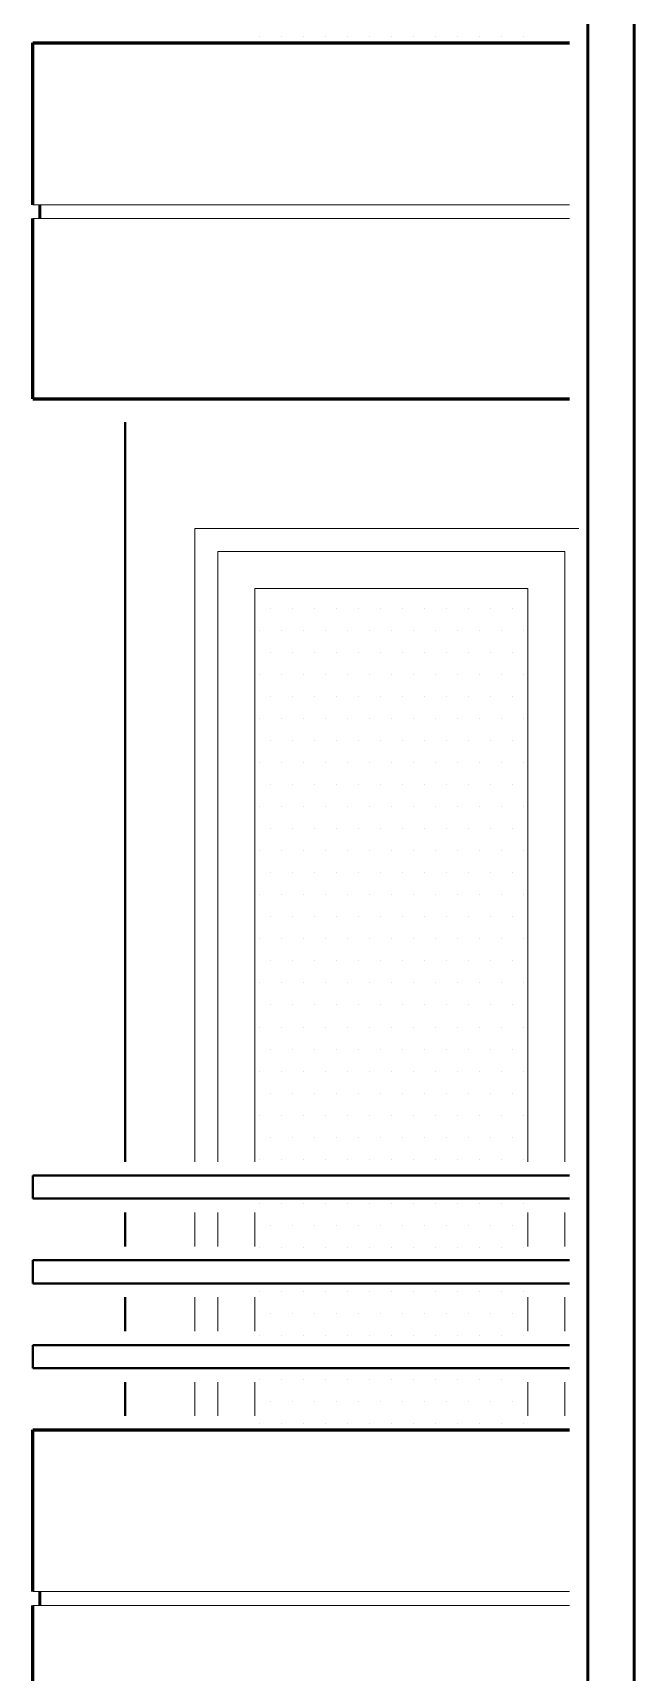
# Model space of a CAD drawing. Header units: millimetres. Extents: x 2016.56 to 2021.8, y 13721.83 to 13722.48.
# Drawn here: x 2021.4065 to 2021.4325, y 13722.2815 to 13722.3524 of the extents above; entities that cross this region are included whole.
import ezdxf

# ---------------------------------------------------------------- set-up
doc = ezdxf.new("R2010")
doc.units = ezdxf.units.MM
doc.layers.get('0').update_dxf_attribs({"lineweight": 20})
for name, color, linetype, lineweight in [('0.5', 200, 'Continuous', 50), ('DUVAR', 4, 'Continuous', 40), ('kolon', 5, 'Continuous', 60), ('PENCERE', 3, 'Continuous', 13)]:
    doc.layers.add(name, color=color, linetype=linetype, lineweight=lineweight)

msp = doc.modelspace()

# ---------------------------------------------------------------- linework, layer by layer
for p, q in [((2021.416319, 13722.352219), (2021.416319, 13722.352219)), ((2021.417272, 13722.352219), (2021.417272, 13722.352219)), ((2021.418224, 13722.352219), (2021.418224, 13722.352219)), ((2021.419177, 13722.352219), (2021.419177, 13722.352219)), ((2021.420129, 13722.352219), (2021.420129, 13722.352219)), ((2021.421082, 13722.352219), (2021.421082, 13722.352219)), ((2021.422034, 13722.352219), (2021.422034, 13722.352219)), ((2021.422987, 13722.352219), (2021.422987, 13722.352219)), ((2021.423939, 13722.352219), (2021.423939, 13722.352219)), ((2021.424892, 13722.352219), (2021.424892, 13722.352219)), ((2021.425844, 13722.352219), (2021.425844, 13722.352219)), ((2021.426797, 13722.352219), (2021.426797, 13722.352219)), ((2021.427749, 13722.352219), (2021.427749, 13722.352219)), ((2021.413524, 13722.330938), (2021.413524, 13722.303538)), ((2021.430124, 13722.330938), (2021.413524, 13722.330938)), ((2021.414524, 13722.329938), (2021.414524, 13722.303538)), ((2021.429524, 13722.329938), (2021.414524, 13722.329938)), ((2021.429524, 13722.329938), (2021.429524, 13722.303538)), ((2021.427924, 13722.328338), (2021.416124, 13722.328338)), ((2021.416124, 13722.328338), (2021.416124, 13722.303538)), ((2021.427924, 13722.328338), (2021.427924, 13722.303538)), ((2021.416795, 13722.327462), (2021.416795, 13722.327462)), ((2021.416795, 13722.327462), (2021.416795, 13722.327462)), ((2021.417748, 13722.327462), (2021.417748, 13722.327462)), ((2021.417748, 13722.327462), (2021.417748, 13722.327462)), ((2021.4187, 13722.327462), (2021.4187, 13722.327462)), ((2021.4187, 13722.327462), (2021.4187, 13722.327462)), ((2021.419653, 13722.327462), (2021.419653, 13722.327462)), ((2021.419653, 13722.327462), (2021.419653, 13722.327462)), ((2021.420605, 13722.327462), (2021.420605, 13722.327462)), ((2021.420605, 13722.327462), (2021.420605, 13722.327462)), ((2021.421558, 13722.327462), (2021.421558, 13722.327462)), ((2021.421558, 13722.327462), (2021.421558, 13722.327462)), ((2021.42251, 13722.327462), (2021.42251, 13722.327462)), ((2021.42251, 13722.327462), (2021.42251, 13722.327462)), ((2021.423463, 13722.327462), (2021.423463, 13722.327462)), ((2021.423463, 13722.327462), (2021.423463, 13722.327462)), ((2021.424415, 13722.327462), (2021.424415, 13722.327462)), ((2021.424415, 13722.327462), (2021.424415, 13722.327462)), ((2021.425368, 13722.327462), (2021.425368, 13722.327462)), ((2021.425368, 13722.327462), (2021.425368, 13722.327462)), ((2021.42632, 13722.327462), (2021.42632, 13722.327462)), ((2021.42632, 13722.327462), (2021.42632, 13722.327462)), ((2021.427273, 13722.327462), (2021.427273, 13722.327462)), ((2021.427273, 13722.327462), (2021.427273, 13722.327462)), ((2021.416319, 13722.326509), (2021.416319, 13722.326509)), ((2021.416319, 13722.326509), (2021.416319, 13722.326509)), ((2021.417272, 13722.326509), (2021.417272, 13722.326509)), ((2021.417272, 13722.326509), (2021.417272, 13722.326509)), ((2021.418224, 13722.326509), (2021.418224, 13722.326509)), ((2021.418224, 13722.326509), (2021.418224, 13722.326509)), ((2021.419177, 13722.326509), (2021.419177, 13722.326509)), ((2021.419177, 13722.326509), (2021.419177, 13722.326509)), ((2021.420129, 13722.326509), (2021.420129, 13722.326509)), ((2021.420129, 13722.326509), (2021.420129, 13722.326509)), ((2021.421082, 13722.326509), (2021.421082, 13722.326509)), ((2021.421082, 13722.326509), (2021.421082, 13722.326509)), ((2021.422034, 13722.326509), (2021.422034, 13722.326509)), ((2021.422034, 13722.326509), (2021.422034, 13722.326509)), ((2021.422987, 13722.326509), (2021.422987, 13722.326509)), ((2021.422987, 13722.326509), (2021.422987, 13722.326509)), ((2021.423939, 13722.326509), (2021.423939, 13722.326509)), ((2021.423939, 13722.326509), (2021.423939, 13722.326509)), ((2021.424892, 13722.326509), (2021.424892, 13722.326509)), ((2021.424892, 13722.326509), (2021.424892, 13722.326509)), ((2021.425844, 13722.326509), (2021.425844, 13722.326509)), ((2021.425844, 13722.326509), (2021.425844, 13722.326509)), ((2021.426797, 13722.326509), (2021.426797, 13722.326509)), ((2021.426797, 13722.326509), (2021.426797, 13722.326509)), ((2021.427749, 13722.326509), (2021.427749, 13722.326509)), ((2021.427749, 13722.326509), (2021.427749, 13722.326509)), ((2021.416795, 13722.325557), (2021.416795, 13722.325557)), ((2021.416795, 13722.325557), (2021.416795, 13722.325557)), ((2021.417748, 13722.325557), (2021.417748, 13722.325557)), ((2021.417748, 13722.325557), (2021.417748, 13722.325557)), ((2021.4187, 13722.325557), (2021.4187, 13722.325557)), ((2021.4187, 13722.325557), (2021.4187, 13722.325557)), ((2021.419653, 13722.325557), (2021.419653, 13722.325557)), ((2021.419653, 13722.325557), (2021.419653, 13722.325557)), ((2021.420605, 13722.325557), (2021.420605, 13722.325557)), ((2021.420605, 13722.325557), (2021.420605, 13722.325557)), ((2021.421558, 13722.325557), (2021.421558, 13722.325557)), ((2021.421558, 13722.325557), (2021.421558, 13722.325557)), ((2021.42251, 13722.325557), (2021.42251, 13722.325557)), ((2021.42251, 13722.325557), (2021.42251, 13722.325557)), ((2021.423463, 13722.325557), (2021.423463, 13722.325557)), ((2021.423463, 13722.325557), (2021.423463, 13722.325557)), ((2021.424415, 13722.325557), (2021.424415, 13722.325557)), ((2021.424415, 13722.325557), (2021.424415, 13722.325557)), ((2021.425368, 13722.325557), (2021.425368, 13722.325557)), ((2021.425368, 13722.325557), (2021.425368, 13722.325557)), ((2021.42632, 13722.325557), (2021.42632, 13722.325557)), ((2021.42632, 13722.325557), (2021.42632, 13722.325557)), ((2021.427273, 13722.325557), (2021.427273, 13722.325557)), ((2021.427273, 13722.325557), (2021.427273, 13722.325557)), ((2021.416319, 13722.324604), (2021.416319, 13722.324604)), ((2021.416319, 13722.324604), (2021.416319, 13722.324604)), ((2021.417272, 13722.324604), (2021.417272, 13722.324604)), ((2021.417272, 13722.324604), (2021.417272, 13722.324604)), ((2021.418224, 13722.324604), (2021.418224, 13722.324604)), ((2021.418224, 13722.324604), (2021.418224, 13722.324604)), ((2021.419177, 13722.324604), (2021.419177, 13722.324604)), ((2021.419177, 13722.324604), (2021.419177, 13722.324604)), ((2021.420129, 13722.324604), (2021.420129, 13722.324604)), ((2021.420129, 13722.324604), (2021.420129, 13722.324604)), ((2021.421082, 13722.324604), (2021.421082, 13722.324604)), ((2021.421082, 13722.324604), (2021.421082, 13722.324604)), ((2021.422034, 13722.324604), (2021.422034, 13722.324604)), ((2021.422034, 13722.324604), (2021.422034, 13722.324604)), ((2021.422987, 13722.324604), (2021.422987, 13722.324604)), ((2021.422987, 13722.324604), (2021.422987, 13722.324604)), ((2021.423939, 13722.324604), (2021.423939, 13722.324604)), ((2021.423939, 13722.324604), (2021.423939, 13722.324604)), ((2021.424892, 13722.324604), (2021.424892, 13722.324604)), ((2021.424892, 13722.324604), (2021.424892, 13722.324604)), ((2021.425844, 13722.324604), (2021.425844, 13722.324604)), ((2021.425844, 13722.324604), (2021.425844, 13722.324604)), ((2021.426797, 13722.324604), (2021.426797, 13722.324604)), ((2021.426797, 13722.324604), (2021.426797, 13722.324604)), ((2021.427749, 13722.324604), (2021.427749, 13722.324604)), ((2021.427749, 13722.324604), (2021.427749, 13722.324604)), ((2021.416795, 13722.323652), (2021.416795, 13722.323652)), ((2021.416795, 13722.323652), (2021.416795, 13722.323652)), ((2021.417748, 13722.323652), (2021.417748, 13722.323652)), ((2021.417748, 13722.323652), (2021.417748, 13722.323652)), ((2021.4187, 13722.323652), (2021.4187, 13722.323652)), ((2021.4187, 13722.323652), (2021.4187, 13722.323652)), ((2021.419653, 13722.323652), (2021.419653, 13722.323652)), ((2021.419653, 13722.323652), (2021.419653, 13722.323652)), ((2021.420605, 13722.323652), (2021.420605, 13722.323652)), ((2021.420605, 13722.323652), (2021.420605, 13722.323652)), ((2021.421558, 13722.323652), (2021.421558, 13722.323652)), ((2021.421558, 13722.323652), (2021.421558, 13722.323652)), ((2021.42251, 13722.323652), (2021.42251, 13722.323652)), ((2021.42251, 13722.323652), (2021.42251, 13722.323652)), ((2021.423463, 13722.323652), (2021.423463, 13722.323652)), ((2021.423463, 13722.323652), (2021.423463, 13722.323652)), ((2021.424415, 13722.323652), (2021.424415, 13722.323652)), ((2021.424415, 13722.323652), (2021.424415, 13722.323652)), ((2021.425368, 13722.323652), (2021.425368, 13722.323652)), ((2021.425368, 13722.323652), (2021.425368, 13722.323652)), ((2021.42632, 13722.323652), (2021.42632, 13722.323652)), ((2021.42632, 13722.323652), (2021.42632, 13722.323652)), ((2021.427273, 13722.323652), (2021.427273, 13722.323652)), ((2021.427273, 13722.323652), (2021.427273, 13722.323652)), ((2021.416319, 13722.322699), (2021.416319, 13722.322699)), ((2021.416319, 13722.322699), (2021.416319, 13722.322699)), ((2021.417272, 13722.322699), (2021.417272, 13722.322699)), ((2021.417272, 13722.322699), (2021.417272, 13722.322699)), ((2021.418224, 13722.322699), (2021.418224, 13722.322699)), ((2021.418224, 13722.322699), (2021.418224, 13722.322699)), ((2021.419177, 13722.322699), (2021.419177, 13722.322699)), ((2021.419177, 13722.322699), (2021.419177, 13722.322699)), ((2021.420129, 13722.322699), (2021.420129, 13722.322699)), ((2021.420129, 13722.322699), (2021.420129, 13722.322699)), ((2021.421082, 13722.322699), (2021.421082, 13722.322699)), ((2021.421082, 13722.322699), (2021.421082, 13722.322699)), ((2021.422034, 13722.322699), (2021.422034, 13722.322699)), ((2021.422034, 13722.322699), (2021.422034, 13722.322699)), ((2021.422987, 13722.322699), (2021.422987, 13722.322699)), ((2021.422987, 13722.322699), (2021.422987, 13722.322699)), ((2021.423939, 13722.322699), (2021.423939, 13722.322699)), ((2021.423939, 13722.322699), (2021.423939, 13722.322699)), ((2021.424892, 13722.322699), (2021.424892, 13722.322699)), ((2021.424892, 13722.322699), (2021.424892, 13722.322699)), ((2021.425844, 13722.322699), (2021.425844, 13722.322699)), ((2021.425844, 13722.322699), (2021.425844, 13722.322699)), ((2021.426797, 13722.322699), (2021.426797, 13722.322699)), ((2021.426797, 13722.322699), (2021.426797, 13722.322699)), ((2021.427749, 13722.322699), (2021.427749, 13722.322699)), ((2021.427749, 13722.322699), (2021.427749, 13722.322699)), ((2021.416795, 13722.321747), (2021.416795, 13722.321747)), ((2021.416795, 13722.321747), (2021.416795, 13722.321747)), ((2021.417748, 13722.321747), (2021.417748, 13722.321747)), ((2021.417748, 13722.321747), (2021.417748, 13722.321747)), ((2021.4187, 13722.321747), (2021.4187, 13722.321747)), ((2021.4187, 13722.321747), (2021.4187, 13722.321747)), ((2021.419653, 13722.321747), (2021.419653, 13722.321747)), ((2021.419653, 13722.321747), (2021.419653, 13722.321747)), ((2021.420605, 13722.321747), (2021.420605, 13722.321747)), ((2021.420605, 13722.321747), (2021.420605, 13722.321747)), ((2021.421558, 13722.321747), (2021.421558, 13722.321747)), ((2021.421558, 13722.321747), (2021.421558, 13722.321747)), ((2021.42251, 13722.321747), (2021.42251, 13722.321747)), ((2021.42251, 13722.321747), (2021.42251, 13722.321747)), ((2021.423463, 13722.321747), (2021.423463, 13722.321747)), ((2021.423463, 13722.321747), (2021.423463, 13722.321747)), ((2021.424415, 13722.321747), (2021.424415, 13722.321747)), ((2021.424415, 13722.321747), (2021.424415, 13722.321747)), ((2021.425368, 13722.321747), (2021.425368, 13722.321747)), ((2021.425368, 13722.321747), (2021.425368, 13722.321747)), ((2021.42632, 13722.321747), (2021.42632, 13722.321747)), ((2021.42632, 13722.321747), (2021.42632, 13722.321747)), ((2021.427273, 13722.321747), (2021.427273, 13722.321747)), ((2021.427273, 13722.321747), (2021.427273, 13722.321747)), ((2021.416319, 13722.320794), (2021.416319, 13722.320794)), ((2021.416319, 13722.320794), (2021.416319, 13722.320794)), ((2021.417272, 13722.320794), (2021.417272, 13722.320794)), ((2021.417272, 13722.320794), (2021.417272, 13722.320794)), ((2021.418224, 13722.320794), (2021.418224, 13722.320794)), ((2021.418224, 13722.320794), (2021.418224, 13722.320794)), ((2021.419177, 13722.320794), (2021.419177, 13722.320794)), ((2021.419177, 13722.320794), (2021.419177, 13722.320794)), ((2021.420129, 13722.320794), (2021.420129, 13722.320794)), ((2021.420129, 13722.320794), (2021.420129, 13722.320794)), ((2021.421082, 13722.320794), (2021.421082, 13722.320794)), ((2021.421082, 13722.320794), (2021.421082, 13722.320794)), ((2021.422034, 13722.320794), (2021.422034, 13722.320794)), ((2021.422034, 13722.320794), (2021.422034, 13722.320794)), ((2021.422987, 13722.320794), (2021.422987, 13722.320794)), ((2021.422987, 13722.320794), (2021.422987, 13722.320794)), ((2021.423939, 13722.320794), (2021.423939, 13722.320794)), ((2021.423939, 13722.320794), (2021.423939, 13722.320794)), ((2021.424892, 13722.320794), (2021.424892, 13722.320794)), ((2021.424892, 13722.320794), (2021.424892, 13722.320794)), ((2021.425844, 13722.320794), (2021.425844, 13722.320794)), ((2021.425844, 13722.320794), (2021.425844, 13722.320794)), ((2021.426797, 13722.320794), (2021.426797, 13722.320794)), ((2021.426797, 13722.320794), (2021.426797, 13722.320794)), ((2021.427749, 13722.320794), (2021.427749, 13722.320794)), ((2021.427749, 13722.320794), (2021.427749, 13722.320794)), ((2021.416795, 13722.319842), (2021.416795, 13722.319842)), ((2021.416795, 13722.319842), (2021.416795, 13722.319842)), ((2021.417748, 13722.319842), (2021.417748, 13722.319842)), ((2021.417748, 13722.319842), (2021.417748, 13722.319842)), ((2021.4187, 13722.319842), (2021.4187, 13722.319842)), ((2021.4187, 13722.319842), (2021.4187, 13722.319842)), ((2021.419653, 13722.319842), (2021.419653, 13722.319842)), ((2021.419653, 13722.319842), (2021.419653, 13722.319842)), ((2021.420605, 13722.319842), (2021.420605, 13722.319842)), ((2021.420605, 13722.319842), (2021.420605, 13722.319842)), ((2021.421558, 13722.319842), (2021.421558, 13722.319842)), ((2021.421558, 13722.319842), (2021.421558, 13722.319842)), ((2021.42251, 13722.319842), (2021.42251, 13722.319842)), ((2021.42251, 13722.319842), (2021.42251, 13722.319842)), ((2021.423463, 13722.319842), (2021.423463, 13722.319842)), ((2021.423463, 13722.319842), (2021.423463, 13722.319842)), ((2021.424415, 13722.319842), (2021.424415, 13722.319842)), ((2021.424415, 13722.319842), (2021.424415, 13722.319842)), ((2021.425368, 13722.319842), (2021.425368, 13722.319842)), ((2021.425368, 13722.319842), (2021.425368, 13722.319842)), ((2021.42632, 13722.319842), (2021.42632, 13722.319842)), ((2021.42632, 13722.319842), (2021.42632, 13722.319842)), ((2021.427273, 13722.319842), (2021.427273, 13722.319842)), ((2021.427273, 13722.319842), (2021.427273, 13722.319842)), ((2021.416319, 13722.318889), (2021.416319, 13722.318889)), ((2021.416319, 13722.318889), (2021.416319, 13722.318889)), ((2021.417272, 13722.318889), (2021.417272, 13722.318889)), ((2021.417272, 13722.318889), (2021.417272, 13722.318889)), ((2021.418224, 13722.318889), (2021.418224, 13722.318889)), ((2021.418224, 13722.318889), (2021.418224, 13722.318889)), ((2021.419177, 13722.318889), (2021.419177, 13722.318889)), ((2021.419177, 13722.318889), (2021.419177, 13722.318889)), ((2021.420129, 13722.318889), (2021.420129, 13722.318889)), ((2021.420129, 13722.318889), (2021.420129, 13722.318889)), ((2021.421082, 13722.318889), (2021.421082, 13722.318889)), ((2021.421082, 13722.318889), (2021.421082, 13722.318889)), ((2021.422034, 13722.318889), (2021.422034, 13722.318889)), ((2021.422034, 13722.318889), (2021.422034, 13722.318889)), ((2021.422987, 13722.318889), (2021.422987, 13722.318889)), ((2021.422987, 13722.318889), (2021.422987, 13722.318889)), ((2021.423939, 13722.318889), (2021.423939, 13722.318889)), ((2021.423939, 13722.318889), (2021.423939, 13722.318889)), ((2021.424892, 13722.318889), (2021.424892, 13722.318889)), ((2021.424892, 13722.318889), (2021.424892, 13722.318889)), ((2021.425844, 13722.318889), (2021.425844, 13722.318889)), ((2021.425844, 13722.318889), (2021.425844, 13722.318889)), ((2021.426797, 13722.318889), (2021.426797, 13722.318889)), ((2021.426797, 13722.318889), (2021.426797, 13722.318889)), ((2021.427749, 13722.318889), (2021.427749, 13722.318889)), ((2021.427749, 13722.318889), (2021.427749, 13722.318889)), ((2021.416795, 13722.317937), (2021.416795, 13722.317937)), ((2021.416795, 13722.317937), (2021.416795, 13722.317937)), ((2021.417748, 13722.317937), (2021.417748, 13722.317937)), ((2021.417748, 13722.317937), (2021.417748, 13722.317937)), ((2021.4187, 13722.317937), (2021.4187, 13722.317937)), ((2021.4187, 13722.317937), (2021.4187, 13722.317937)), ((2021.419653, 13722.317937), (2021.419653, 13722.317937)), ((2021.419653, 13722.317937), (2021.419653, 13722.317937)), ((2021.420605, 13722.317937), (2021.420605, 13722.317937)), ((2021.420605, 13722.317937), (2021.420605, 13722.317937)), ((2021.421558, 13722.317937), (2021.421558, 13722.317937)), ((2021.421558, 13722.317937), (2021.421558, 13722.317937)), ((2021.42251, 13722.317937), (2021.42251, 13722.317937)), ((2021.42251, 13722.317937), (2021.42251, 13722.317937)), ((2021.423463, 13722.317937), (2021.423463, 13722.317937)), ((2021.423463, 13722.317937), (2021.423463, 13722.317937)), ((2021.424415, 13722.317937), (2021.424415, 13722.317937)), ((2021.424415, 13722.317937), (2021.424415, 13722.317937)), ((2021.425368, 13722.317937), (2021.425368, 13722.317937)), ((2021.425368, 13722.317937), (2021.425368, 13722.317937)), ((2021.42632, 13722.317937), (2021.42632, 13722.317937)), ((2021.42632, 13722.317937), (2021.42632, 13722.317937)), ((2021.427273, 13722.317937), (2021.427273, 13722.317937)), ((2021.427273, 13722.317937), (2021.427273, 13722.317937)), ((2021.416319, 13722.316984), (2021.416319, 13722.316984)), ((2021.416319, 13722.316984), (2021.416319, 13722.316984)), ((2021.417272, 13722.316984), (2021.417272, 13722.316984)), ((2021.417272, 13722.316984), (2021.417272, 13722.316984)), ((2021.418224, 13722.316984), (2021.418224, 13722.316984)), ((2021.418224, 13722.316984), (2021.418224, 13722.316984)), ((2021.419177, 13722.316984), (2021.419177, 13722.316984)), ((2021.419177, 13722.316984), (2021.419177, 13722.316984)), ((2021.420129, 13722.316984), (2021.420129, 13722.316984)), ((2021.420129, 13722.316984), (2021.420129, 13722.316984)), ((2021.421082, 13722.316984), (2021.421082, 13722.316984)), ((2021.421082, 13722.316984), (2021.421082, 13722.316984)), ((2021.422034, 13722.316984), (2021.422034, 13722.316984)), ((2021.422034, 13722.316984), (2021.422034, 13722.316984)), ((2021.422987, 13722.316984), (2021.422987, 13722.316984)), ((2021.422987, 13722.316984), (2021.422987, 13722.316984)), ((2021.423939, 13722.316984), (2021.423939, 13722.316984)), ((2021.423939, 13722.316984), (2021.423939, 13722.316984)), ((2021.424892, 13722.316984), (2021.424892, 13722.316984)), ((2021.424892, 13722.316984), (2021.424892, 13722.316984)), ((2021.425844, 13722.316984), (2021.425844, 13722.316984)), ((2021.425844, 13722.316984), (2021.425844, 13722.316984)), ((2021.426797, 13722.316984), (2021.426797, 13722.316984)), ((2021.426797, 13722.316984), (2021.426797, 13722.316984)), ((2021.427749, 13722.316984), (2021.427749, 13722.316984)), ((2021.427749, 13722.316984), (2021.427749, 13722.316984)), ((2021.416795, 13722.316032), (2021.416795, 13722.316032)), ((2021.416795, 13722.316032), (2021.416795, 13722.316032)), ((2021.417748, 13722.316032), (2021.417748, 13722.316032)), ((2021.417748, 13722.316032), (2021.417748, 13722.316032)), ((2021.4187, 13722.316032), (2021.4187, 13722.316032)), ((2021.4187, 13722.316032), (2021.4187, 13722.316032)), ((2021.419653, 13722.316032), (2021.419653, 13722.316032)), ((2021.419653, 13722.316032), (2021.419653, 13722.316032)), ((2021.420605, 13722.316032), (2021.420605, 13722.316032)), ((2021.420605, 13722.316032), (2021.420605, 13722.316032)), ((2021.421558, 13722.316032), (2021.421558, 13722.316032)), ((2021.421558, 13722.316032), (2021.421558, 13722.316032)), ((2021.42251, 13722.316032), (2021.42251, 13722.316032)), ((2021.42251, 13722.316032), (2021.42251, 13722.316032)), ((2021.423463, 13722.316032), (2021.423463, 13722.316032)), ((2021.423463, 13722.316032), (2021.423463, 13722.316032)), ((2021.424415, 13722.316032), (2021.424415, 13722.316032)), ((2021.424415, 13722.316032), (2021.424415, 13722.316032)), ((2021.425368, 13722.316032), (2021.425368, 13722.316032)), ((2021.425368, 13722.316032), (2021.425368, 13722.316032)), ((2021.42632, 13722.316032), (2021.42632, 13722.316032)), ((2021.42632, 13722.316032), (2021.42632, 13722.316032)), ((2021.427273, 13722.316032), (2021.427273, 13722.316032)), ((2021.427273, 13722.316032), (2021.427273, 13722.316032)), ((2021.416319, 13722.315079), (2021.416319, 13722.315079)), ((2021.416319, 13722.315079), (2021.416319, 13722.315079)), ((2021.417272, 13722.315079), (2021.417272, 13722.315079)), ((2021.417272, 13722.315079), (2021.417272, 13722.315079)), ((2021.418224, 13722.315079), (2021.418224, 13722.315079)), ((2021.418224, 13722.315079), (2021.418224, 13722.315079)), ((2021.419177, 13722.315079), (2021.419177, 13722.315079)), ((2021.419177, 13722.315079), (2021.419177, 13722.315079)), ((2021.420129, 13722.315079), (2021.420129, 13722.315079)), ((2021.420129, 13722.315079), (2021.420129, 13722.315079)), ((2021.421082, 13722.315079), (2021.421082, 13722.315079)), ((2021.421082, 13722.315079), (2021.421082, 13722.315079)), ((2021.422034, 13722.315079), (2021.422034, 13722.315079)), ((2021.422034, 13722.315079), (2021.422034, 13722.315079)), ((2021.422987, 13722.315079), (2021.422987, 13722.315079)), ((2021.422987, 13722.315079), (2021.422987, 13722.315079)), ((2021.423939, 13722.315079), (2021.423939, 13722.315079)), ((2021.423939, 13722.315079), (2021.423939, 13722.315079)), ((2021.424892, 13722.315079), (2021.424892, 13722.315079)), ((2021.424892, 13722.315079), (2021.424892, 13722.315079)), ((2021.425844, 13722.315079), (2021.425844, 13722.315079)), ((2021.425844, 13722.315079), (2021.425844, 13722.315079)), ((2021.426797, 13722.315079), (2021.426797, 13722.315079)), ((2021.426797, 13722.315079), (2021.426797, 13722.315079)), ((2021.427749, 13722.315079), (2021.427749, 13722.315079)), ((2021.427749, 13722.315079), (2021.427749, 13722.315079)), ((2021.416795, 13722.314127), (2021.416795, 13722.314127)), ((2021.416795, 13722.314127), (2021.416795, 13722.314127)), ((2021.417748, 13722.314127), (2021.417748, 13722.314127)), ((2021.417748, 13722.314127), (2021.417748, 13722.314127)), ((2021.4187, 13722.314127), (2021.4187, 13722.314127)), ((2021.4187, 13722.314127), (2021.4187, 13722.314127)), ((2021.419653, 13722.314127), (2021.419653, 13722.314127)), ((2021.419653, 13722.314127), (2021.419653, 13722.314127)), ((2021.420605, 13722.314127), (2021.420605, 13722.314127)), ((2021.420605, 13722.314127), (2021.420605, 13722.314127)), ((2021.421558, 13722.314127), (2021.421558, 13722.314127)), ((2021.421558, 13722.314127), (2021.421558, 13722.314127)), ((2021.42251, 13722.314127), (2021.42251, 13722.314127)), ((2021.42251, 13722.314127), (2021.42251, 13722.314127)), ((2021.423463, 13722.314127), (2021.423463, 13722.314127)), ((2021.423463, 13722.314127), (2021.423463, 13722.314127)), ((2021.424415, 13722.314127), (2021.424415, 13722.314127)), ((2021.424415, 13722.314127), (2021.424415, 13722.314127)), ((2021.425368, 13722.314127), (2021.425368, 13722.314127)), ((2021.425368, 13722.314127), (2021.425368, 13722.314127)), ((2021.42632, 13722.314127), (2021.42632, 13722.314127)), ((2021.42632, 13722.314127), (2021.42632, 13722.314127)), ((2021.427273, 13722.314127), (2021.427273, 13722.314127)), ((2021.427273, 13722.314127), (2021.427273, 13722.314127)), ((2021.416319, 13722.313174), (2021.416319, 13722.313174)), ((2021.416319, 13722.313174), (2021.416319, 13722.313174)), ((2021.417272, 13722.313174), (2021.417272, 13722.313174)), ((2021.417272, 13722.313174), (2021.417272, 13722.313174)), ((2021.418224, 13722.313174), (2021.418224, 13722.313174)), ((2021.418224, 13722.313174), (2021.418224, 13722.313174)), ((2021.419177, 13722.313174), (2021.419177, 13722.313174)), ((2021.419177, 13722.313174), (2021.419177, 13722.313174)), ((2021.420129, 13722.313174), (2021.420129, 13722.313174)), ((2021.420129, 13722.313174), (2021.420129, 13722.313174)), ((2021.421082, 13722.313174), (2021.421082, 13722.313174)), ((2021.421082, 13722.313174), (2021.421082, 13722.313174)), ((2021.422034, 13722.313174), (2021.422034, 13722.313174)), ((2021.422034, 13722.313174), (2021.422034, 13722.313174)), ((2021.422987, 13722.313174), (2021.422987, 13722.313174)), ((2021.422987, 13722.313174), (2021.422987, 13722.313174)), ((2021.423939, 13722.313174), (2021.423939, 13722.313174)), ((2021.423939, 13722.313174), (2021.423939, 13722.313174)), ((2021.424892, 13722.313174), (2021.424892, 13722.313174)), ((2021.424892, 13722.313174), (2021.424892, 13722.313174)), ((2021.425844, 13722.313174), (2021.425844, 13722.313174)), ((2021.425844, 13722.313174), (2021.425844, 13722.313174)), ((2021.426797, 13722.313174), (2021.426797, 13722.313174)), ((2021.426797, 13722.313174), (2021.426797, 13722.313174)), ((2021.427749, 13722.313174), (2021.427749, 13722.313174)), ((2021.427749, 13722.313174), (2021.427749, 13722.313174)), ((2021.416795, 13722.312222), (2021.416795, 13722.312222)), ((2021.416795, 13722.312222), (2021.416795, 13722.312222)), ((2021.417748, 13722.312222), (2021.417748, 13722.312222)), ((2021.417748, 13722.312222), (2021.417748, 13722.312222)), ((2021.4187, 13722.312222), (2021.4187, 13722.312222)), ((2021.4187, 13722.312222), (2021.4187, 13722.312222)), ((2021.419653, 13722.312222), (2021.419653, 13722.312222)), ((2021.419653, 13722.312222), (2021.419653, 13722.312222)), ((2021.420605, 13722.312222), (2021.420605, 13722.312222)), ((2021.420605, 13722.312222), (2021.420605, 13722.312222)), ((2021.421558, 13722.312222), (2021.421558, 13722.312222)), ((2021.421558, 13722.312222), (2021.421558, 13722.312222)), ((2021.42251, 13722.312222), (2021.42251, 13722.312222)), ((2021.42251, 13722.312222), (2021.42251, 13722.312222)), ((2021.423463, 13722.312222), (2021.423463, 13722.312222)), ((2021.423463, 13722.312222), (2021.423463, 13722.312222)), ((2021.424415, 13722.312222), (2021.424415, 13722.312222)), ((2021.424415, 13722.312222), (2021.424415, 13722.312222)), ((2021.425368, 13722.312222), (2021.425368, 13722.312222)), ((2021.425368, 13722.312222), (2021.425368, 13722.312222)), ((2021.42632, 13722.312222), (2021.42632, 13722.312222)), ((2021.42632, 13722.312222), (2021.42632, 13722.312222)), ((2021.427273, 13722.312222), (2021.427273, 13722.312222)), ((2021.427273, 13722.312222), (2021.427273, 13722.312222)), ((2021.416319, 13722.311269), (2021.416319, 13722.311269)), ((2021.416319, 13722.311269), (2021.416319, 13722.311269)), ((2021.417272, 13722.311269), (2021.417272, 13722.311269)), ((2021.417272, 13722.311269), (2021.417272, 13722.311269)), ((2021.418224, 13722.311269), (2021.418224, 13722.311269)), ((2021.418224, 13722.311269), (2021.418224, 13722.311269)), ((2021.419177, 13722.311269), (2021.419177, 13722.311269)), ((2021.419177, 13722.311269), (2021.419177, 13722.311269)), ((2021.420129, 13722.311269), (2021.420129, 13722.311269)), ((2021.420129, 13722.311269), (2021.420129, 13722.311269)), ((2021.421082, 13722.311269), (2021.421082, 13722.311269)), ((2021.421082, 13722.311269), (2021.421082, 13722.311269)), ((2021.422034, 13722.311269), (2021.422034, 13722.311269)), ((2021.422034, 13722.311269), (2021.422034, 13722.311269)), ((2021.422987, 13722.311269), (2021.422987, 13722.311269)), ((2021.422987, 13722.311269), (2021.422987, 13722.311269)), ((2021.423939, 13722.311269), (2021.423939, 13722.311269)), ((2021.423939, 13722.311269), (2021.423939, 13722.311269)), ((2021.424892, 13722.311269), (2021.424892, 13722.311269)), ((2021.424892, 13722.311269), (2021.424892, 13722.311269)), ((2021.425844, 13722.311269), (2021.425844, 13722.311269)), ((2021.425844, 13722.311269), (2021.425844, 13722.311269)), ((2021.426797, 13722.311269), (2021.426797, 13722.311269)), ((2021.426797, 13722.311269), (2021.426797, 13722.311269)), ((2021.427749, 13722.311269), (2021.427749, 13722.311269)), ((2021.427749, 13722.311269), (2021.427749, 13722.311269)), ((2021.416795, 13722.310317), (2021.416795, 13722.310317)), ((2021.416795, 13722.310317), (2021.416795, 13722.310317)), ((2021.417748, 13722.310317), (2021.417748, 13722.310317)), ((2021.417748, 13722.310317), (2021.417748, 13722.310317)), ((2021.4187, 13722.310317), (2021.4187, 13722.310317)), ((2021.4187, 13722.310317), (2021.4187, 13722.310317)), ((2021.419653, 13722.310317), (2021.419653, 13722.310317)), ((2021.419653, 13722.310317), (2021.419653, 13722.310317)), ((2021.420605, 13722.310317), (2021.420605, 13722.310317)), ((2021.420605, 13722.310317), (2021.420605, 13722.310317)), ((2021.421558, 13722.310317), (2021.421558, 13722.310317)), ((2021.421558, 13722.310317), (2021.421558, 13722.310317)), ((2021.42251, 13722.310317), (2021.42251, 13722.310317)), ((2021.42251, 13722.310317), (2021.42251, 13722.310317)), ((2021.423463, 13722.310317), (2021.423463, 13722.310317)), ((2021.423463, 13722.310317), (2021.423463, 13722.310317)), ((2021.424415, 13722.310317), (2021.424415, 13722.310317)), ((2021.424415, 13722.310317), (2021.424415, 13722.310317)), ((2021.425368, 13722.310317), (2021.425368, 13722.310317)), ((2021.425368, 13722.310317), (2021.425368, 13722.310317)), ((2021.42632, 13722.310317), (2021.42632, 13722.310317)), ((2021.42632, 13722.310317), (2021.42632, 13722.310317)), ((2021.427273, 13722.310317), (2021.427273, 13722.310317)), ((2021.427273, 13722.310317), (2021.427273, 13722.310317)), ((2021.416319, 13722.309364), (2021.416319, 13722.309364)), ((2021.416319, 13722.309364), (2021.416319, 13722.309364)), ((2021.417272, 13722.309364), (2021.417272, 13722.309364)), ((2021.417272, 13722.309364), (2021.417272, 13722.309364)), ((2021.418224, 13722.309364), (2021.418224, 13722.309364)), ((2021.418224, 13722.309364), (2021.418224, 13722.309364)), ((2021.419177, 13722.309364), (2021.419177, 13722.309364)), ((2021.419177, 13722.309364), (2021.419177, 13722.309364)), ((2021.420129, 13722.309364), (2021.420129, 13722.309364)), ((2021.420129, 13722.309364), (2021.420129, 13722.309364)), ((2021.421082, 13722.309364), (2021.421082, 13722.309364)), ((2021.421082, 13722.309364), (2021.421082, 13722.309364)), ((2021.422034, 13722.309364), (2021.422034, 13722.309364)), ((2021.422034, 13722.309364), (2021.422034, 13722.309364)), ((2021.422987, 13722.309364), (2021.422987, 13722.309364)), ((2021.422987, 13722.309364), (2021.422987, 13722.309364)), ((2021.423939, 13722.309364), (2021.423939, 13722.309364)), ((2021.423939, 13722.309364), (2021.423939, 13722.309364)), ((2021.424892, 13722.309364), (2021.424892, 13722.309364)), ((2021.424892, 13722.309364), (2021.424892, 13722.309364)), ((2021.425844, 13722.309364), (2021.425844, 13722.309364)), ((2021.425844, 13722.309364), (2021.425844, 13722.309364)), ((2021.426797, 13722.309364), (2021.426797, 13722.309364)), ((2021.426797, 13722.309364), (2021.426797, 13722.309364)), ((2021.427749, 13722.309364), (2021.427749, 13722.309364)), ((2021.427749, 13722.309364), (2021.427749, 13722.309364)), ((2021.416795, 13722.308412), (2021.416795, 13722.308412)), ((2021.416795, 13722.308412), (2021.416795, 13722.308412)), ((2021.417748, 13722.308412), (2021.417748, 13722.308412)), ((2021.417748, 13722.308412), (2021.417748, 13722.308412)), ((2021.4187, 13722.308412), (2021.4187, 13722.308412)), ((2021.4187, 13722.308412), (2021.4187, 13722.308412)), ((2021.419653, 13722.308412), (2021.419653, 13722.308412)), ((2021.419653, 13722.308412), (2021.419653, 13722.308412)), ((2021.420605, 13722.308412), (2021.420605, 13722.308412)), ((2021.420605, 13722.308412), (2021.420605, 13722.308412)), ((2021.421558, 13722.308412), (2021.421558, 13722.308412)), ((2021.421558, 13722.308412), (2021.421558, 13722.308412)), ((2021.42251, 13722.308412), (2021.42251, 13722.308412)), ((2021.42251, 13722.308412), (2021.42251, 13722.308412)), ((2021.423463, 13722.308412), (2021.423463, 13722.308412)), ((2021.423463, 13722.308412), (2021.423463, 13722.308412)), ((2021.424415, 13722.308412), (2021.424415, 13722.308412)), ((2021.424415, 13722.308412), (2021.424415, 13722.308412)), ((2021.425368, 13722.308412), (2021.425368, 13722.308412)), ((2021.425368, 13722.308412), (2021.425368, 13722.308412)), ((2021.42632, 13722.308412), (2021.42632, 13722.308412)), ((2021.42632, 13722.308412), (2021.42632, 13722.308412)), ((2021.427273, 13722.308412), (2021.427273, 13722.308412)), ((2021.427273, 13722.308412), (2021.427273, 13722.308412)), ((2021.416319, 13722.307459), (2021.416319, 13722.307459)), ((2021.416319, 13722.307459), (2021.416319, 13722.307459)), ((2021.417272, 13722.307459), (2021.417272, 13722.307459)), ((2021.417272, 13722.307459), (2021.417272, 13722.307459)), ((2021.418224, 13722.307459), (2021.418224, 13722.307459)), ((2021.418224, 13722.307459), (2021.418224, 13722.307459)), ((2021.419177, 13722.307459), (2021.419177, 13722.307459)), ((2021.419177, 13722.307459), (2021.419177, 13722.307459)), ((2021.420129, 13722.307459), (2021.420129, 13722.307459)), ((2021.420129, 13722.307459), (2021.420129, 13722.307459)), ((2021.421082, 13722.307459), (2021.421082, 13722.307459)), ((2021.421082, 13722.307459), (2021.421082, 13722.307459)), ((2021.422034, 13722.307459), (2021.422034, 13722.307459)), ((2021.422034, 13722.307459), (2021.422034, 13722.307459)), ((2021.422987, 13722.307459), (2021.422987, 13722.307459)), ((2021.422987, 13722.307459), (2021.422987, 13722.307459)), ((2021.423939, 13722.307459), (2021.423939, 13722.307459)), ((2021.423939, 13722.307459), (2021.423939, 13722.307459)), ((2021.424892, 13722.307459), (2021.424892, 13722.307459)), ((2021.424892, 13722.307459), (2021.424892, 13722.307459)), ((2021.425844, 13722.307459), (2021.425844, 13722.307459)), ((2021.425844, 13722.307459), (2021.425844, 13722.307459)), ((2021.426797, 13722.307459), (2021.426797, 13722.307459)), ((2021.426797, 13722.307459), (2021.426797, 13722.307459)), ((2021.427749, 13722.307459), (2021.427749, 13722.307459)), ((2021.427749, 13722.307459), (2021.427749, 13722.307459)), ((2021.416795, 13722.306507), (2021.416795, 13722.306507)), ((2021.416795, 13722.306507), (2021.416795, 13722.306507)), ((2021.417748, 13722.306507), (2021.417748, 13722.306507)), ((2021.417748, 13722.306507), (2021.417748, 13722.306507)), ((2021.4187, 13722.306507), (2021.4187, 13722.306507)), ((2021.4187, 13722.306507), (2021.4187, 13722.306507)), ((2021.419653, 13722.306507), (2021.419653, 13722.306507)), ((2021.419653, 13722.306507), (2021.419653, 13722.306507)), ((2021.420605, 13722.306507), (2021.420605, 13722.306507)), ((2021.420605, 13722.306507), (2021.420605, 13722.306507)), ((2021.421558, 13722.306507), (2021.421558, 13722.306507)), ((2021.421558, 13722.306507), (2021.421558, 13722.306507)), ((2021.42251, 13722.306507), (2021.42251, 13722.306507)), ((2021.42251, 13722.306507), (2021.42251, 13722.306507)), ((2021.423463, 13722.306507), (2021.423463, 13722.306507)), ((2021.423463, 13722.306507), (2021.423463, 13722.306507)), ((2021.424415, 13722.306507), (2021.424415, 13722.306507)), ((2021.424415, 13722.306507), (2021.424415, 13722.306507)), ((2021.425368, 13722.306507), (2021.425368, 13722.306507)), ((2021.425368, 13722.306507), (2021.425368, 13722.306507)), ((2021.42632, 13722.306507), (2021.42632, 13722.306507)), ((2021.42632, 13722.306507), (2021.42632, 13722.306507)), ((2021.427273, 13722.306507), (2021.427273, 13722.306507)), ((2021.427273, 13722.306507), (2021.427273, 13722.306507)), ((2021.416319, 13722.305554), (2021.416319, 13722.305554)), ((2021.416319, 13722.305554), (2021.416319, 13722.305554)), ((2021.417272, 13722.305554), (2021.417272, 13722.305554)), ((2021.417272, 13722.305554), (2021.417272, 13722.305554)), ((2021.418224, 13722.305554), (2021.418224, 13722.305554)), ((2021.418224, 13722.305554), (2021.418224, 13722.305554)), ((2021.419177, 13722.305554), (2021.419177, 13722.305554)), ((2021.419177, 13722.305554), (2021.419177, 13722.305554)), ((2021.420129, 13722.305554), (2021.420129, 13722.305554)), ((2021.420129, 13722.305554), (2021.420129, 13722.305554)), ((2021.421082, 13722.305554), (2021.421082, 13722.305554)), ((2021.421082, 13722.305554), (2021.421082, 13722.305554)), ((2021.422034, 13722.305554), (2021.422034, 13722.305554)), ((2021.422034, 13722.305554), (2021.422034, 13722.305554)), ((2021.422987, 13722.305554), (2021.422987, 13722.305554)), ((2021.422987, 13722.305554), (2021.422987, 13722.305554)), ((2021.423939, 13722.305554), (2021.423939, 13722.305554)), ((2021.423939, 13722.305554), (2021.423939, 13722.305554)), ((2021.424892, 13722.305554), (2021.424892, 13722.305554)), ((2021.424892, 13722.305554), (2021.424892, 13722.305554)), ((2021.425844, 13722.305554), (2021.425844, 13722.305554)), ((2021.425844, 13722.305554), (2021.425844, 13722.305554)), ((2021.426797, 13722.305554), (2021.426797, 13722.305554)), ((2021.426797, 13722.305554), (2021.426797, 13722.305554)), ((2021.427749, 13722.305554), (2021.427749, 13722.305554)), ((2021.427749, 13722.305554), (2021.427749, 13722.305554)), ((2021.416795, 13722.304602), (2021.416795, 13722.304602)), ((2021.416795, 13722.304602), (2021.416795, 13722.304602)), ((2021.417748, 13722.304602), (2021.417748, 13722.304602)), ((2021.417748, 13722.304602), (2021.417748, 13722.304602)), ((2021.4187, 13722.304602), (2021.4187, 13722.304602)), ((2021.4187, 13722.304602), (2021.4187, 13722.304602)), ((2021.419653, 13722.304602), (2021.419653, 13722.304602)), ((2021.419653, 13722.304602), (2021.419653, 13722.304602)), ((2021.420605, 13722.304602), (2021.420605, 13722.304602)), ((2021.420605, 13722.304602), (2021.420605, 13722.304602)), ((2021.421558, 13722.304602), (2021.421558, 13722.304602)), ((2021.421558, 13722.304602), (2021.421558, 13722.304602)), ((2021.42251, 13722.304602), (2021.42251, 13722.304602)), ((2021.42251, 13722.304602), (2021.42251, 13722.304602)), ((2021.423463, 13722.304602), (2021.423463, 13722.304602)), ((2021.423463, 13722.304602), (2021.423463, 13722.304602)), ((2021.424415, 13722.304602), (2021.424415, 13722.304602)), ((2021.424415, 13722.304602), (2021.424415, 13722.304602)), ((2021.425368, 13722.304602), (2021.425368, 13722.304602)), ((2021.425368, 13722.304602), (2021.425368, 13722.304602)), ((2021.42632, 13722.304602), (2021.42632, 13722.304602)), ((2021.42632, 13722.304602), (2021.42632, 13722.304602)), ((2021.427273, 13722.304602), (2021.427273, 13722.304602)), ((2021.427273, 13722.304602), (2021.427273, 13722.304602)), ((2021.416319, 13722.303649), (2021.416319, 13722.303649)), ((2021.416319, 13722.303649), (2021.416319, 13722.303649)), ((2021.417272, 13722.303649), (2021.417272, 13722.303649)), ((2021.417272, 13722.303649), (2021.417272, 13722.303649)), ((2021.418224, 13722.303649), (2021.418224, 13722.303649)), ((2021.418224, 13722.303649), (2021.418224, 13722.303649)), ((2021.419177, 13722.303649), (2021.419177, 13722.303649)), ((2021.419177, 13722.303649), (2021.419177, 13722.303649)), ((2021.420129, 13722.303649), (2021.420129, 13722.303649)), ((2021.420129, 13722.303649), (2021.420129, 13722.303649)), ((2021.421082, 13722.303649), (2021.421082, 13722.303649)), ((2021.421082, 13722.303649), (2021.421082, 13722.303649)), ((2021.422034, 13722.303649), (2021.422034, 13722.303649)), ((2021.422034, 13722.303649), (2021.422034, 13722.303649)), ((2021.422987, 13722.303649), (2021.422987, 13722.303649)), ((2021.422987, 13722.303649), (2021.422987, 13722.303649)), ((2021.423939, 13722.303649), (2021.423939, 13722.303649)), ((2021.423939, 13722.303649), (2021.423939, 13722.303649)), ((2021.424892, 13722.303649), (2021.424892, 13722.303649)), ((2021.424892, 13722.303649), (2021.424892, 13722.303649)), ((2021.425844, 13722.303649), (2021.425844, 13722.303649)), ((2021.425844, 13722.303649), (2021.425844, 13722.303649)), ((2021.426797, 13722.303649), (2021.426797, 13722.303649)), ((2021.426797, 13722.303649), (2021.426797, 13722.303649)), ((2021.427749, 13722.303649), (2021.427749, 13722.303649)), ((2021.427749, 13722.303649), (2021.427749, 13722.303649)), ((2021.416319, 13722.301744), (2021.416319, 13722.301744)), ((2021.416319, 13722.301744), (2021.416319, 13722.301744)), ((2021.417272, 13722.301744), (2021.417272, 13722.301744)), ((2021.417272, 13722.301744), (2021.417272, 13722.301744)), ((2021.418224, 13722.301744), (2021.418224, 13722.301744)), ((2021.418224, 13722.301744), (2021.418224, 13722.301744)), ((2021.419177, 13722.301744), (2021.419177, 13722.301744)), ((2021.419177, 13722.301744), (2021.419177, 13722.301744)), ((2021.420129, 13722.301744), (2021.420129, 13722.301744)), ((2021.420129, 13722.301744), (2021.420129, 13722.301744)), ((2021.421082, 13722.301744), (2021.421082, 13722.301744)), ((2021.421082, 13722.301744), (2021.421082, 13722.301744)), ((2021.422034, 13722.301744), (2021.422034, 13722.301744)), ((2021.422034, 13722.301744), (2021.422034, 13722.301744)), ((2021.422987, 13722.301744), (2021.422987, 13722.301744)), ((2021.422987, 13722.301744), (2021.422987, 13722.301744)), ((2021.423939, 13722.301744), (2021.423939, 13722.301744)), ((2021.423939, 13722.301744), (2021.423939, 13722.301744)), ((2021.424892, 13722.301744), (2021.424892, 13722.301744)), ((2021.424892, 13722.301744), (2021.424892, 13722.301744)), ((2021.425844, 13722.301744), (2021.425844, 13722.301744)), ((2021.425844, 13722.301744), (2021.425844, 13722.301744)), ((2021.426797, 13722.301744), (2021.426797, 13722.301744)), ((2021.426797, 13722.301744), (2021.426797, 13722.301744)), ((2021.427749, 13722.301744), (2021.427749, 13722.301744)), ((2021.427749, 13722.301744), (2021.427749, 13722.301744)), ((2021.413524, 13722.301338), (2021.413524, 13722.299871)), ((2021.414524, 13722.301338), (2021.414524, 13722.299871)), ((2021.416124, 13722.301338), (2021.416124, 13722.299871)), ((2021.427924, 13722.301338), (2021.427924, 13722.299871)), ((2021.429524, 13722.301338), (2021.429524, 13722.299871)), ((2021.416795, 13722.300792), (2021.416795, 13722.300792)), ((2021.416795, 13722.300792), (2021.416795, 13722.300792)), ((2021.417748, 13722.300792), (2021.417748, 13722.300792)), ((2021.417748, 13722.300792), (2021.417748, 13722.300792)), ((2021.4187, 13722.300792), (2021.4187, 13722.300792)), ((2021.4187, 13722.300792), (2021.4187, 13722.300792)), ((2021.419653, 13722.300792), (2021.419653, 13722.300792)), ((2021.419653, 13722.300792), (2021.419653, 13722.300792)), ((2021.420605, 13722.300792), (2021.420605, 13722.300792)), ((2021.420605, 13722.300792), (2021.420605, 13722.300792)), ((2021.421558, 13722.300792), (2021.421558, 13722.300792)), ((2021.421558, 13722.300792), (2021.421558, 13722.300792)), ((2021.42251, 13722.300792), (2021.42251, 13722.300792)), ((2021.42251, 13722.300792), (2021.42251, 13722.300792)), ((2021.423463, 13722.300792), (2021.423463, 13722.300792)), ((2021.423463, 13722.300792), (2021.423463, 13722.300792)), ((2021.424415, 13722.300792), (2021.424415, 13722.300792)), ((2021.424415, 13722.300792), (2021.424415, 13722.300792)), ((2021.425368, 13722.300792), (2021.425368, 13722.300792)), ((2021.425368, 13722.300792), (2021.425368, 13722.300792)), ((2021.42632, 13722.300792), (2021.42632, 13722.300792)), ((2021.42632, 13722.300792), (2021.42632, 13722.300792)), ((2021.427273, 13722.300792), (2021.427273, 13722.300792)), ((2021.427273, 13722.300792), (2021.427273, 13722.300792)), ((2021.416319, 13722.299839), (2021.416319, 13722.299839)), ((2021.416319, 13722.299839), (2021.416319, 13722.299839)), ((2021.417272, 13722.299839), (2021.417272, 13722.299839)), ((2021.417272, 13722.299839), (2021.417272, 13722.299839)), ((2021.418224, 13722.299839), (2021.418224, 13722.299839)), ((2021.418224, 13722.299839), (2021.418224, 13722.299839)), ((2021.419177, 13722.299839), (2021.419177, 13722.299839)), ((2021.419177, 13722.299839), (2021.419177, 13722.299839)), ((2021.420129, 13722.299839), (2021.420129, 13722.299839)), ((2021.420129, 13722.299839), (2021.420129, 13722.299839)), ((2021.421082, 13722.299839), (2021.421082, 13722.299839)), ((2021.421082, 13722.299839), (2021.421082, 13722.299839)), ((2021.422034, 13722.299839), (2021.422034, 13722.299839)), ((2021.422034, 13722.299839), (2021.422034, 13722.299839)), ((2021.422987, 13722.299839), (2021.422987, 13722.299839)), ((2021.422987, 13722.299839), (2021.422987, 13722.299839)), ((2021.423939, 13722.299839), (2021.423939, 13722.299839)), ((2021.423939, 13722.299839), (2021.423939, 13722.299839)), ((2021.424892, 13722.299839), (2021.424892, 13722.299839)), ((2021.424892, 13722.299839), (2021.424892, 13722.299839)), ((2021.425844, 13722.299839), (2021.425844, 13722.299839)), ((2021.425844, 13722.299839), (2021.425844, 13722.299839)), ((2021.426797, 13722.299839), (2021.426797, 13722.299839)), ((2021.426797, 13722.299839), (2021.426797, 13722.299839)), ((2021.427749, 13722.299839), (2021.427749, 13722.299839)), ((2021.427749, 13722.299839), (2021.427749, 13722.299839)), ((2021.413524, 13722.297671), (2021.413524, 13722.296204)), ((2021.414524, 13722.297671), (2021.414524, 13722.296204)), ((2021.416124, 13722.297671), (2021.416124, 13722.296204)), ((2021.416319, 13722.297934), (2021.416319, 13722.297934)), ((2021.416319, 13722.297934), (2021.416319, 13722.297934)), ((2021.417272, 13722.297934), (2021.417272, 13722.297934)), ((2021.417272, 13722.297934), (2021.417272, 13722.297934)), ((2021.418224, 13722.297934), (2021.418224, 13722.297934)), ((2021.418224, 13722.297934), (2021.418224, 13722.297934)), ((2021.419177, 13722.297934), (2021.419177, 13722.297934)), ((2021.419177, 13722.297934), (2021.419177, 13722.297934)), ((2021.420129, 13722.297934), (2021.420129, 13722.297934)), ((2021.420129, 13722.297934), (2021.420129, 13722.297934)), ((2021.421082, 13722.297934), (2021.421082, 13722.297934)), ((2021.421082, 13722.297934), (2021.421082, 13722.297934)), ((2021.422034, 13722.297934), (2021.422034, 13722.297934)), ((2021.422034, 13722.297934), (2021.422034, 13722.297934)), ((2021.422987, 13722.297934), (2021.422987, 13722.297934)), ((2021.422987, 13722.297934), (2021.422987, 13722.297934)), ((2021.423939, 13722.297934), (2021.423939, 13722.297934)), ((2021.423939, 13722.297934), (2021.423939, 13722.297934)), ((2021.424892, 13722.297934), (2021.424892, 13722.297934)), ((2021.424892, 13722.297934), (2021.424892, 13722.297934)), ((2021.425844, 13722.297934), (2021.425844, 13722.297934)), ((2021.425844, 13722.297934), (2021.425844, 13722.297934)), ((2021.426797, 13722.297934), (2021.426797, 13722.297934)), ((2021.426797, 13722.297934), (2021.426797, 13722.297934)), ((2021.427749, 13722.297934), (2021.427749, 13722.297934)), ((2021.427749, 13722.297934), (2021.427749, 13722.297934)), ((2021.427924, 13722.297671), (2021.427924, 13722.296204)), ((2021.429524, 13722.297671), (2021.429524, 13722.296204)), ((2021.416795, 13722.296982), (2021.416795, 13722.296982)), ((2021.416795, 13722.296982), (2021.416795, 13722.296982)), ((2021.417748, 13722.296982), (2021.417748, 13722.296982)), ((2021.417748, 13722.296982), (2021.417748, 13722.296982)), ((2021.4187, 13722.296982), (2021.4187, 13722.296982)), ((2021.4187, 13722.296982), (2021.4187, 13722.296982)), ((2021.419653, 13722.296982), (2021.419653, 13722.296982)), ((2021.419653, 13722.296982), (2021.419653, 13722.296982)), ((2021.420605, 13722.296982), (2021.420605, 13722.296982)), ((2021.420605, 13722.296982), (2021.420605, 13722.296982)), ((2021.421558, 13722.296982), (2021.421558, 13722.296982)), ((2021.421558, 13722.296982), (2021.421558, 13722.296982)), ((2021.42251, 13722.296982), (2021.42251, 13722.296982)), ((2021.42251, 13722.296982), (2021.42251, 13722.296982)), ((2021.423463, 13722.296982), (2021.423463, 13722.296982)), ((2021.423463, 13722.296982), (2021.423463, 13722.296982)), ((2021.424415, 13722.296982), (2021.424415, 13722.296982)), ((2021.424415, 13722.296982), (2021.424415, 13722.296982)), ((2021.425368, 13722.296982), (2021.425368, 13722.296982)), ((2021.425368, 13722.296982), (2021.425368, 13722.296982)), ((2021.42632, 13722.296982), (2021.42632, 13722.296982)), ((2021.42632, 13722.296982), (2021.42632, 13722.296982)), ((2021.427273, 13722.296982), (2021.427273, 13722.296982)), ((2021.427273, 13722.296982), (2021.427273, 13722.296982)), ((2021.416319, 13722.296029), (2021.416319, 13722.296029)), ((2021.416319, 13722.296029), (2021.416319, 13722.296029)), ((2021.417272, 13722.296029), (2021.417272, 13722.296029)), ((2021.417272, 13722.296029), (2021.417272, 13722.296029)), ((2021.418224, 13722.296029), (2021.418224, 13722.296029)), ((2021.418224, 13722.296029), (2021.418224, 13722.296029)), ((2021.419177, 13722.296029), (2021.419177, 13722.296029)), ((2021.419177, 13722.296029), (2021.419177, 13722.296029)), ((2021.420129, 13722.296029), (2021.420129, 13722.296029)), ((2021.420129, 13722.296029), (2021.420129, 13722.296029)), ((2021.421082, 13722.296029), (2021.421082, 13722.296029)), ((2021.421082, 13722.296029), (2021.421082, 13722.296029)), ((2021.422034, 13722.296029), (2021.422034, 13722.296029)), ((2021.422034, 13722.296029), (2021.422034, 13722.296029)), ((2021.422987, 13722.296029), (2021.422987, 13722.296029)), ((2021.422987, 13722.296029), (2021.422987, 13722.296029)), ((2021.423939, 13722.296029), (2021.423939, 13722.296029)), ((2021.423939, 13722.296029), (2021.423939, 13722.296029)), ((2021.424892, 13722.296029), (2021.424892, 13722.296029)), ((2021.424892, 13722.296029), (2021.424892, 13722.296029)), ((2021.425844, 13722.296029), (2021.425844, 13722.296029)), ((2021.425844, 13722.296029), (2021.425844, 13722.296029)), ((2021.426797, 13722.296029), (2021.426797, 13722.296029)), ((2021.426797, 13722.296029), (2021.426797, 13722.296029)), ((2021.427749, 13722.296029), (2021.427749, 13722.296029)), ((2021.427749, 13722.296029), (2021.427749, 13722.296029)), ((2021.413524, 13722.294004), (2021.413524, 13722.292538)), ((2021.414524, 13722.294004), (2021.414524, 13722.292538)), ((2021.416124, 13722.294004), (2021.416124, 13722.292538)), ((2021.416319, 13722.294124), (2021.416319, 13722.294124)), ((2021.416319, 13722.294124), (2021.416319, 13722.294124)), ((2021.417272, 13722.294124), (2021.417272, 13722.294124)), ((2021.417272, 13722.294124), (2021.417272, 13722.294124)), ((2021.418224, 13722.294124), (2021.418224, 13722.294124)), ((2021.418224, 13722.294124), (2021.418224, 13722.294124)), ((2021.419177, 13722.294124), (2021.419177, 13722.294124)), ((2021.419177, 13722.294124), (2021.419177, 13722.294124)), ((2021.420129, 13722.294124), (2021.420129, 13722.294124)), ((2021.420129, 13722.294124), (2021.420129, 13722.294124)), ((2021.421082, 13722.294124), (2021.421082, 13722.294124)), ((2021.421082, 13722.294124), (2021.421082, 13722.294124)), ((2021.422034, 13722.294124), (2021.422034, 13722.294124)), ((2021.422034, 13722.294124), (2021.422034, 13722.294124)), ((2021.422987, 13722.294124), (2021.422987, 13722.294124)), ((2021.422987, 13722.294124), (2021.422987, 13722.294124)), ((2021.423939, 13722.294124), (2021.423939, 13722.294124)), ((2021.423939, 13722.294124), (2021.423939, 13722.294124)), ((2021.424892, 13722.294124), (2021.424892, 13722.294124)), ((2021.424892, 13722.294124), (2021.424892, 13722.294124)), ((2021.425844, 13722.294124), (2021.425844, 13722.294124)), ((2021.425844, 13722.294124), (2021.425844, 13722.294124)), ((2021.426797, 13722.294124), (2021.426797, 13722.294124)), ((2021.426797, 13722.294124), (2021.426797, 13722.294124)), ((2021.427749, 13722.294124), (2021.427749, 13722.294124)), ((2021.427749, 13722.294124), (2021.427749, 13722.294124)), ((2021.427924, 13722.294004), (2021.427924, 13722.292538)), ((2021.429524, 13722.294004), (2021.429524, 13722.292538)), ((2021.416795, 13722.293172), (2021.416795, 13722.293172)), ((2021.416795, 13722.293172), (2021.416795, 13722.293172)), ((2021.417748, 13722.293172), (2021.417748, 13722.293172)), ((2021.417748, 13722.293172), (2021.417748, 13722.293172)), ((2021.4187, 13722.293172), (2021.4187, 13722.293172)), ((2021.4187, 13722.293172), (2021.4187, 13722.293172)), ((2021.419653, 13722.293172), (2021.419653, 13722.293172)), ((2021.419653, 13722.293172), (2021.419653, 13722.293172)), ((2021.420605, 13722.293172), (2021.420605, 13722.293172)), ((2021.420605, 13722.293172), (2021.420605, 13722.293172)), ((2021.421558, 13722.293172), (2021.421558, 13722.293172)), ((2021.421558, 13722.293172), (2021.421558, 13722.293172)), ((2021.42251, 13722.293172), (2021.42251, 13722.293172)), ((2021.42251, 13722.293172), (2021.42251, 13722.293172)), ((2021.423463, 13722.293172), (2021.423463, 13722.293172)), ((2021.423463, 13722.293172), (2021.423463, 13722.293172)), ((2021.424415, 13722.293172), (2021.424415, 13722.293172)), ((2021.424415, 13722.293172), (2021.424415, 13722.293172)), ((2021.425368, 13722.293172), (2021.425368, 13722.293172)), ((2021.425368, 13722.293172), (2021.425368, 13722.293172)), ((2021.42632, 13722.293172), (2021.42632, 13722.293172)), ((2021.42632, 13722.293172), (2021.42632, 13722.293172)), ((2021.427273, 13722.293172), (2021.427273, 13722.293172)), ((2021.427273, 13722.293172), (2021.427273, 13722.293172)), ((2021.416319, 13722.292219), (2021.416319, 13722.292219)), ((2021.416319, 13722.292219), (2021.416319, 13722.292219)), ((2021.417272, 13722.292219), (2021.417272, 13722.292219)), ((2021.417272, 13722.292219), (2021.417272, 13722.292219)), ((2021.418224, 13722.292219), (2021.418224, 13722.292219)), ((2021.418224, 13722.292219), (2021.418224, 13722.292219)), ((2021.419177, 13722.292219), (2021.419177, 13722.292219)), ((2021.419177, 13722.292219), (2021.419177, 13722.292219)), ((2021.420129, 13722.292219), (2021.420129, 13722.292219)), ((2021.420129, 13722.292219), (2021.420129, 13722.292219)), ((2021.421082, 13722.292219), (2021.421082, 13722.292219)), ((2021.421082, 13722.292219), (2021.421082, 13722.292219)), ((2021.422034, 13722.292219), (2021.422034, 13722.292219)), ((2021.422034, 13722.292219), (2021.422034, 13722.292219)), ((2021.422987, 13722.292219), (2021.422987, 13722.292219)), ((2021.422987, 13722.292219), (2021.422987, 13722.292219)), ((2021.423939, 13722.292219), (2021.423939, 13722.292219)), ((2021.423939, 13722.292219), (2021.423939, 13722.292219)), ((2021.424892, 13722.292219), (2021.424892, 13722.292219)), ((2021.424892, 13722.292219), (2021.424892, 13722.292219)), ((2021.425844, 13722.292219), (2021.425844, 13722.292219)), ((2021.425844, 13722.292219), (2021.425844, 13722.292219)), ((2021.426797, 13722.292219), (2021.426797, 13722.292219)), ((2021.426797, 13722.292219), (2021.426797, 13722.292219)), ((2021.427749, 13722.292219), (2021.427749, 13722.292219)), ((2021.427749, 13722.292219), (2021.427749, 13722.292219))]:
    msp.add_line(p, q)
at = {"layer": '0.5'}
for p, q in [((2021.430524, 13722.397738), (2021.430524, 13721.924938)), ((2021.432524, 13722.397738), (2021.432524, 13721.978538)), ((2021.406824, 13722.344938), (2021.406824, 13722.344338)), ((2021.406824, 13722.284938), (2021.406824, 13722.284338))]:
    msp.add_line(p, q, dxfattribs=at)
at = {"layer": 'DUVAR'}
for p, q in [((2021.410524, 13722.335538), (2021.410524, 13722.303538)), ((2021.429724, 13722.302938), (2021.406524, 13722.302938)), ((2021.406524, 13722.301938), (2021.406524, 13722.302938)), ((2021.406524, 13722.301938), (2021.406524, 13722.302938)), ((2021.429724, 13722.301938), (2021.406524, 13722.301938)), ((2021.410524, 13722.301338), (2021.410524, 13722.299871)), ((2021.429724, 13722.299271), (2021.406524, 13722.299271)), ((2021.406524, 13722.298271), (2021.406524, 13722.299271)), ((2021.406524, 13722.298271), (2021.406524, 13722.299271)), ((2021.429724, 13722.298271), (2021.406524, 13722.298271)), ((2021.410524, 13722.297671), (2021.410524, 13722.296204)), ((2021.429724, 13722.295604), (2021.406524, 13722.295604)), ((2021.406524, 13722.294604), (2021.406524, 13722.295604)), ((2021.406524, 13722.294604), (2021.406524, 13722.295604)), ((2021.429724, 13722.294604), (2021.406524, 13722.294604)), ((2021.410524, 13722.294004), (2021.410524, 13722.292538))]:
    msp.add_line(p, q, dxfattribs=at)
at = {"layer": 'kolon'}
for p, q in [((2021.406524, 13722.344938), (2021.406524, 13722.351938)), ((2021.406524, 13722.351938), (2021.429724, 13722.351938)), ((2021.406524, 13722.336538), (2021.406524, 13722.344338)), ((2021.406524, 13722.336538), (2021.429724, 13722.336538)), ((2021.406524, 13722.291938), (2021.429724, 13722.291938)), ((2021.406524, 13722.284938), (2021.406524, 13722.291938)), ((2021.406524, 13722.276538), (2021.406524, 13722.284338))]:
    msp.add_line(p, q, dxfattribs=at)
at = {"layer": 'PENCERE'}
for p, q in [((2021.406524, 13722.344938), (2021.429724, 13722.344938)), ((2021.406524, 13722.344338), (2021.429724, 13722.344338)), ((2021.406524, 13722.284938), (2021.429724, 13722.284938)), ((2021.406524, 13722.284338), (2021.429724, 13722.284338))]:
    msp.add_line(p, q, dxfattribs=at)

doc.saveas('drawing.dxf')
